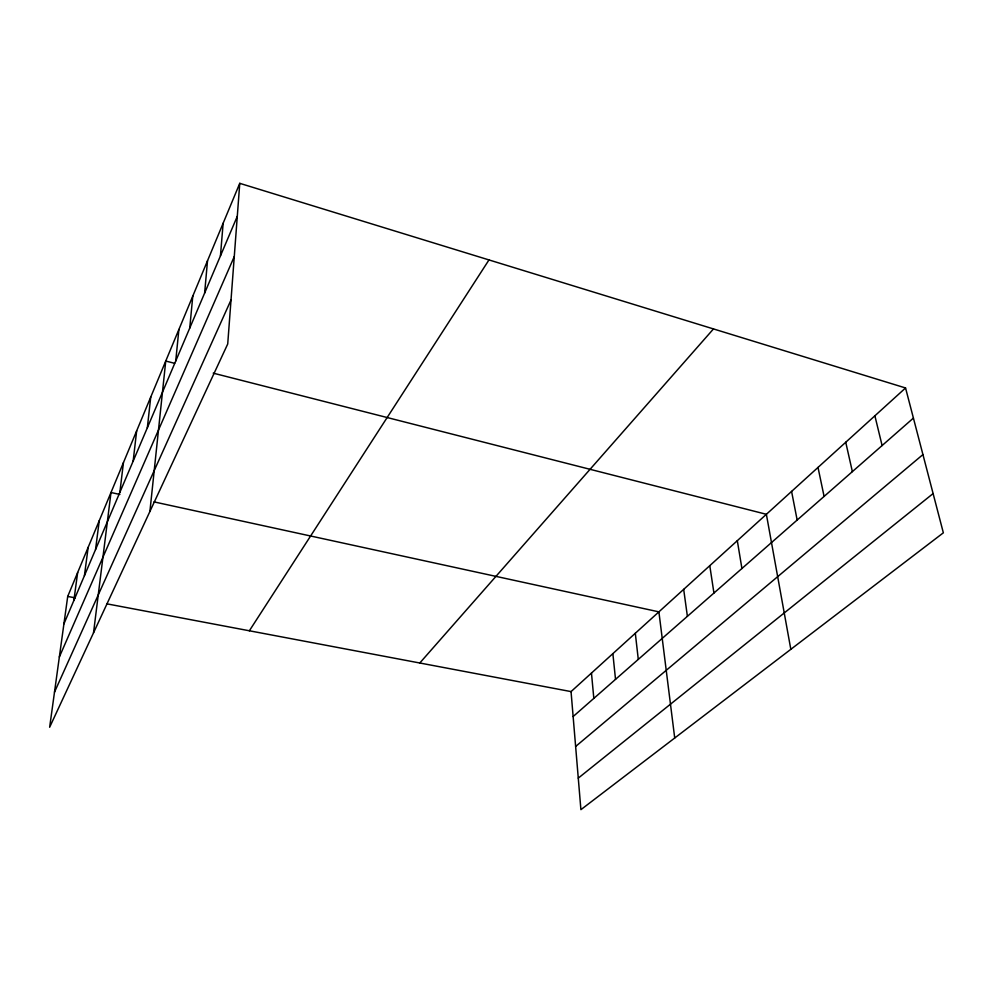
<?xml version="1.0" encoding="UTF-8"?>
<svg xmlns="http://www.w3.org/2000/svg" width="993" height="993" viewBox="0 0 993 993"><rect width="100%" height="100%" fill="white"/><g stroke="black" fill="none" stroke-linecap="round" stroke-linejoin="round"><path stroke-width="1.49" d="M239.76 183.333L227.72 343.988L49.65 727.248L67.71 596.433L239.76 183.333L905.554 387.965L943.35 532.819L580.905 809.667L571.049 691.6L905.554 387.965M220.446 255.909L223.14 223.239M204.632 293.084L207.512 260.762M189.75 328.075L192.779 296.125M175.724 361.067L178.889 329.49M149.906 511.457L165.744 361.042L174.644 363.314M147.336 427.797L150.737 397.076M133.161 461.112L136.662 430.863M119.855 492.391L123.442 462.626M93.528 632.814L110.993 492.516L119.88 494.452M95.551 549.539L99.25 520.717M84.417 575.717L88.154 547.354M73.879 600.467L77.653 572.551M63.912 623.902L237.277 216.337M59.344 656.994L234.261 256.604M54.503 692.121L231.021 299.96M249.367 630.778L488.978 259.93M419.791 663.001L713.47 328.931M573.135 716.536L913.411 418.09M575.63 746.475L922.931 454.583M578.274 778.127L933.11 493.571M67.71 596.433L75.294 597.873M107.157 603.893L571.049 691.6M153.989 501.887L658.893 611.862L674.719 738.01M213.21 373.145L766.373 514.3L790.825 649.323M874.883 415.794L882.107 445.547M845.738 442.245L852.366 471.625M818.009 467.43L824.091 496.426M791.582 491.411L797.156 520.047M737.315 540.676L741.92 568.505M709.784 565.662L713.93 593.044M683.68 589.358L687.392 616.318M635.309 633.261L638.288 659.389M612.867 653.642L615.523 679.361M591.468 673.068L593.826 698.389"/></g></svg>
